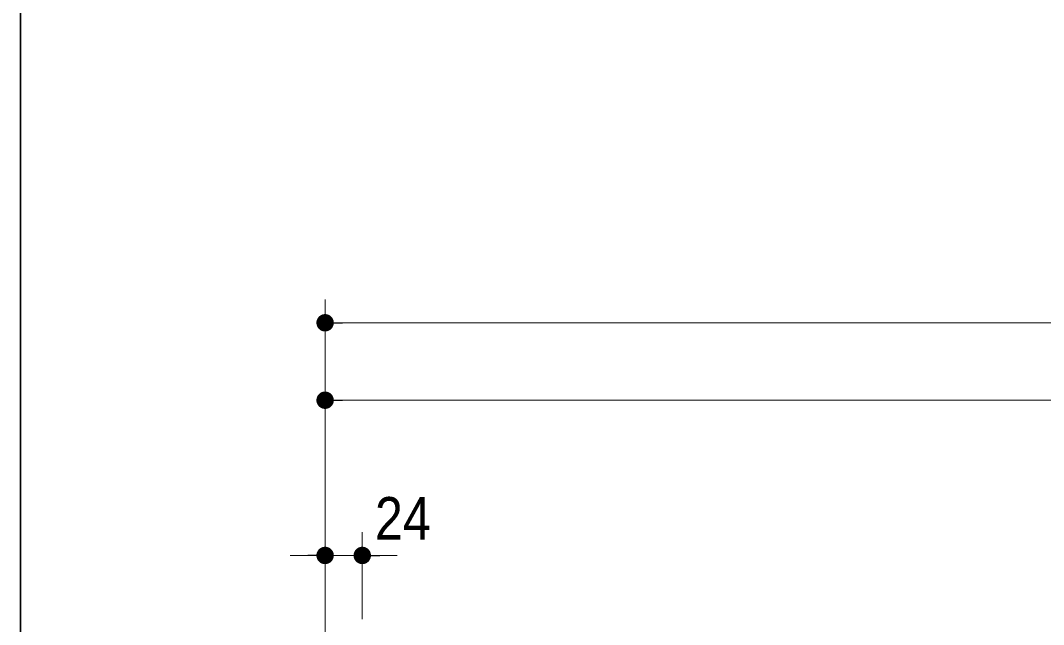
# Model space of a CAD drawing. Units: millimetres, scale not verified. Extents: x -4547 to 4547, y -2284 to 2284.
# Drawn here: x -4341 to -3680, y 694 to 1084 of the extents above; entities that cross this region are included whole.
import ezdxf
from ezdxf.enums import TextEntityAlignment as Align

# ---------------------------------------------------------------- set-up
doc = ezdxf.new("R2010")
doc.units = ezdxf.units.MM
doc.header["$LTSCALE"] = 20
doc.header["$PDMODE"] = 32
doc.header["$PDSIZE"] = 10
for name, color, linetype, lineweight in [('0-0_1図面枠', 7, 'Continuous', 20), ('0-1_3一般', 7, 'Continuous', 15), ('0-2_2寸法-1', 7, 'Continuous', 15), ('0-3_0', 7, 'Continuous', 25), ('0-5_2寸法-2', 7, 'Continuous', 15)]:
    doc.layers.add(name, color=color, linetype=linetype, lineweight=lineweight)
doc.layers.add('0-4_Defpoints', color=7, linetype='Continuous')
doc.styles.add('ＭＳ Ｐゴシック', font='')
doc.styles.get('ＭＳ Ｐゴシック').set_extended_font_data('MS PGothic')

# ---------------------------------------------------------------- blocks, each defined once
blk = doc.blocks.new('グループ-2')
at = {"layer": '0-0_1図面枠', "lineweight": 35}
blk.add_lwpolyline([(-60000, 41550), (60000, 41550), (60000, -41550), (-60000, -41550)], close=True, dxfattribs=at)
blk = doc.blocks.new('図面枠')
at = {"layer": '0-0_1図面枠'}
blk.add_blockref('グループ-2', (0, 0), dxfattribs=at)
blk = doc.blocks.new('グループ-40')
at = {"layer": '0-1_3一般'}
for p, q in [((-56064.8, 13710), (-56064.8, 14770)), ((-56064.8, 14770), (-56064.8, 13710))]:
    blk.add_line(p, q, dxfattribs=at)
blk = doc.blocks.new('_Dot')
at = {"layer": '0-3_0'}
blk.add_line((-10, 0), (-20, 0), dxfattribs=at)
for points in [[(0, 0), (-10, 0), (-9.92, 1.25)], [(0, 0), (-9.92, -1.25), (-10, 0)], [(0, 0), (-9.92, 1.25), (-9.69, 2.49)], [(0, 0), (-9.69, -2.49), (-9.92, -1.25)], [(0, 0), (-9.69, 2.49), (-9.3, 3.68)], [(0, 0), (-9.3, -3.68), (-9.69, -2.49)], [(0, 0), (-9.3, 3.68), (-8.76, 4.82)], [(0, 0), (-8.76, -4.82), (-9.3, -3.68)], [(0, 0), (-8.76, 4.82), (-8.09, 5.88)], [(0, 0), (-8.09, -5.88), (-8.76, -4.82)], [(0, 0), (-8.09, 5.88), (-7.29, 6.85)], [(0, 0), (-7.29, -6.85), (-8.09, -5.88)], [(0, 0), (-7.29, 6.85), (-6.37, 7.71)], [(0, 0), (-6.37, -7.71), (-7.29, -6.85)], [(0, 0), (-6.37, 7.71), (-5.36, 8.44)], [(0, 0), (-5.36, -8.44), (-6.37, -7.71)], [(0, 0), (-5.36, 8.44), (-4.26, 9.05)], [(0, 0), (-4.26, -9.05), (-5.36, -8.44)], [(0, 0), (-4.26, 9.05), (-3.09, 9.51)], [(0, 0), (-3.09, -9.51), (-4.26, -9.05)], [(0, 0), (-3.09, 9.51), (-1.87, 9.82)], [(0, 0), (-1.87, -9.82), (-3.09, -9.51)], [(0, 0), (-1.87, 9.82), (-0.63, 9.98)], [(0, 0), (-0.63, -9.98), (-1.87, -9.82)], [(0, 0), (-0.63, 9.98), (0.63, 9.98)], [(0, 0), (0.63, -9.98), (-0.63, -9.98)], [(0, 0), (0.63, 9.98), (1.87, 9.82)], [(0, 0), (1.87, 9.82), (3.09, 9.51)], [(0, 0), (3.09, 9.51), (4.26, 9.05)], [(0, 0), (4.26, 9.05), (5.36, 8.44)], [(0, 0), (5.36, 8.44), (6.37, 7.71)], [(0, 0), (6.37, 7.71), (7.29, 6.85)], [(0, 0), (7.29, 6.85), (8.09, 5.88)], [(0, 0), (8.09, 5.88), (8.76, 4.82)], [(0, 0), (8.76, 4.82), (9.3, 3.68)], [(0, 0), (9.3, 3.68), (9.69, 2.49)], [(0, 0), (9.69, 2.49), (9.92, 1.25)], [(0, 0), (9.92, 1.25), (10, 0)], [(0, 0), (1.87, -9.82), (0.63, -9.98)], [(0, 0), (3.09, -9.51), (1.87, -9.82)], [(0, 0), (4.26, -9.05), (3.09, -9.51)], [(0, 0), (5.36, -8.44), (4.26, -9.05)], [(0, 0), (6.37, -7.71), (5.36, -8.44)], [(0, 0), (7.29, -6.85), (6.37, -7.71)], [(0, 0), (8.09, -5.88), (7.29, -6.85)], [(0, 0), (8.76, -4.82), (8.09, -5.88)], [(0, 0), (9.3, -3.68), (8.76, -4.82)], [(0, 0), (9.69, -2.49), (9.3, -3.68)], [(0, 0), (9.92, -1.25), (9.69, -2.49)], [(0, 0), (10, 0), (9.92, -1.25)]]:
    blk.add_solid(points, dxfattribs=at)

msp = doc.modelspace()

# ---------------------------------------------------------------- linework, layer by layer
at = {"layer": '0-2_2寸法-1'}
for p, q in [((-4143.87, 853.84), (-4143.87, 903.84)), ((-4132.61, 888.84), (-865.12, 888.84)), ((-4143.87, 753.61), (-4143.87, 853.84)), ((-2534.12, 838.84), (-4132.61, 838.84))]:
    msp.add_line(p, q, dxfattribs=at)
at = {"layer": '0-4_Defpoints'}
for p in [(-4143.87, 838.84), (-4143.87, 738.61), (-4119.86, 738.61)]:
    msp.add_point(p, dxfattribs=at)
at = {"layer": '0-5_2寸法-2'}
for p, q in [((-4143.87, 700.5), (-4143.87, 753.61)), ((-4119.86, 697.5), (-4119.86, 753.61)), ((-4155.12, 738.61), (-4166.38, 738.61)), ((-4143.87, 738.61), (-4119.86, 738.61)), ((-4108.61, 738.61), (-4097.35, 738.61))]:
    msp.add_line(p, q, dxfattribs=at)

# ---------------------------------------------------------------- block references
at = {"layer": '0-0_1図面枠', "xscale": 0.05, "yscale": 0.05}
msp.add_blockref('図面枠', (-1340.62, 0), dxfattribs=at)
at = {"layer": '0-1_3一般', "xscale": 0.05, "yscale": 0.05}
msp.add_blockref('グループ-40', (-1340.62, 0), dxfattribs=at)
at = {"layer": '0-2_2寸法-1', "xscale": 0.5627563, "yscale": 0.5627563, "rotation": 180}
for p in [(-4143.87, 888.84), (-4143.87, 838.84)]:
    msp.add_blockref('_Dot', p, dxfattribs=at)
at = {"layer": '0-5_2寸法-2', "xscale": 0.5627563, "yscale": 0.5627563}
msp.add_blockref('_Dot', (-4143.87, 738.61), dxfattribs=at)
at = {"layer": '0-5_2寸法-2', "xscale": 0.5627563, "yscale": 0.5627563, "rotation": 180}
msp.add_blockref('_Dot', (-4119.86, 738.61), dxfattribs=at)

# ---------------------------------------------------------------- texts
at = {"layer": '0-5_2寸法-2', "style": 'ＭＳ Ｐゴシック', "width": 0.9}
msp.add_text('24', height=27.57, dxfattribs=at).set_placement((-4111.68, 740.47), align=Align.BOTTOM_LEFT)

doc.saveas('drawing.dxf')
